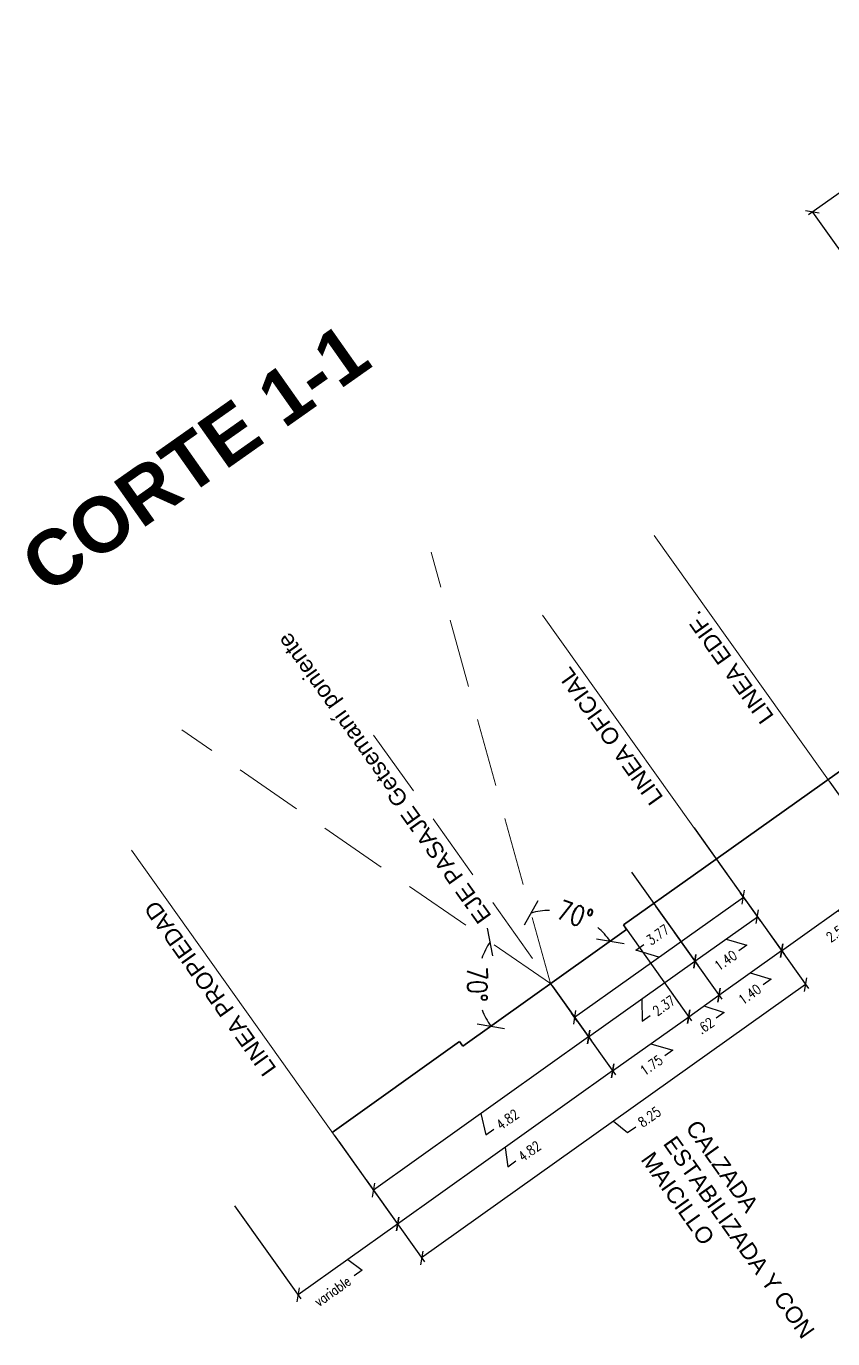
# Model space of a CAD drawing. Header units: metres. Extents: x 12 to 777, y -493 to 333.
# Drawn here: x 525.13 to 539.84, y -492.81 to -468.87 of the extents above; entities that cross this region are included whole.
import ezdxf

# ---------------------------------------------------------------- set-up
doc = ezdxf.new("R2010")
doc.units = ezdxf.units.M
doc.header["$LTSCALE"] = 5
doc.header["$MEASUREMENT"] = 0
doc.linetypes.add('HIDDEN', pattern=[0.375, 0.25, -0.125])
doc.layers.get('0').update_dxf_attribs({"color": 30})
for name, color, linetype, lineweight in [('A-ANNO-DIMS', 3, 'Continuous', 18), ('A-ANNO-TEXT', 3, 'Continuous', 18), ('A-ELEV-MBE1', 7, 'Continuous', 35), ('A-ELEV-OVHD', 3, 'HIDDEN', 18), ('A-SECT-MCUT', 7, 'Continuous', 35), ('G-ANNO-SYMB', 3, 'Continuous', 18)]:
    doc.layers.add(name, color=color, linetype=linetype, lineweight=lineweight)
doc.styles.add('E-ARIAL', font='arial.ttf')
doc.styles.add('E-ROMANS', font='romans.shx', dxfattribs={"width": 0.8})
doc.dimstyles.new('E-0100_TICK_18', dxfattribs={"dimscale": 0.001, "dimtxt": 180, "dimasz": 180, "dimexe": 90, "dimexo": 60, "dimgap": 90, "dimtad": 0, "dimzin": 0, "dimdsep": 46, "dimtxsty": 'E-ROMANS', "dimblk": 'OBLIQUE', "dimcen": 90, "dimclrd": 256, "dimclre": 256, "dimclrt": 256, "dimadec": 0, "dimazin": 0, "dimtfac": 1, "dimtmove": 1, "dimatfit": 3, "dimldrblk": 'OPEN90', "dimfxl": 1, "dimtfill": 1, "dimtolj": 1, "dimtzin": 0, "dimarcsym": 0})
doc.dimstyles.new('E-0200_TICK_18', dxfattribs={"dimscale": 0.001, "dimtxt": 360, "dimasz": 360, "dimexe": 180, "dimexo": 120, "dimgap": 180, "dimtad": 0, "dimzin": 0, "dimdsep": 46, "dimtxsty": 'E-ROMANS', "dimblk": 'OBLIQUE', "dimcen": 180, "dimclrd": 256, "dimclre": 256, "dimclrt": 256, "dimadec": 0, "dimazin": 0, "dimtfac": 1, "dimtmove": 1, "dimatfit": 3, "dimldrblk": 'OPEN90', "dimfxl": 1, "dimtfill": 1, "dimtolj": 1, "dimtzin": 0, "dimarcsym": 0})

# ---------------------------------------------------------------- blocks, each defined once
blk = doc.blocks.new('_Oblique')
at = {"color": 0, "linetype": 'ByBlock', "lineweight": -2}
blk.add_line((-0.5, -0.5), (0.5, 0.5), dxfattribs=at)
blk = doc.blocks.new('*D135')
at = {"layer": 'A-ANNO-DIMS', "lineweight": -2, "transparency": 16777216}
for start, end in [(145.4465, 159.9644), (200.9355, 215.4534)]:
    blk.add_arc((534.692, -486.335), 1.337, start, end, dxfattribs=at)
at = {"layer": 'A-ANNO-DIMS', "lineweight": -2, "transparency": 16777216, "xscale": 0.36, "yscale": 0.36, "zscale": 0.36}
for p, rotation in [((533.591, -485.577), 55.44646380963778), ((533.603, -487.111), 305.45341795256)]:
    blk.add_blockref('_Oblique', p, dxfattribs=dict(at, rotation=rotation))
at = {"layer": 'A-ANNO-DIMS', "transparency": 16777216, "insert": (533.355, -486.346), "char_height": 0.36, "attachment_point": 5, "rotation": 270.4499, "style": 'E-ROMANS', "bg_fill": 3, "box_fill_scale": 1.25, "bg_fill_color": 256, "bg_fill_true_color": 13158600, "bg_fill_transparency": 0}
blk.add_mtext('\\A1;70°', dxfattribs=at)
blk = doc.blocks.new('_Open90')
at = {"color": 0, "linetype": 'ByBlock', "lineweight": -2}
for p, q in [((0, 0), (-1, 0)), ((-0.5, 0.5), (0, 0)), ((0, 0), (-0.5, -0.5))]:
    blk.add_line(p, q, dxfattribs=at)
blk = doc.blocks.new('*D136')
at = {"layer": 'A-ANNO-DIMS', "lineweight": -2, "transparency": 16777216}
for start, end in [(90.9372, 105.4465), (35.4539, 49.9631)]:
    blk.add_arc((534.692, -486.336), 1.337, start, end, dxfattribs=at)
at = {"layer": 'A-ANNO-DIMS', "lineweight": -2, "transparency": 16777216, "xscale": 0.36, "yscale": 0.36, "zscale": 0.36}
for p, rotation in [((534.336, -485.047), 195.4464638136709), ((535.781, -485.56), 305.4538720146251)]:
    blk.add_blockref('_Oblique', p, dxfattribs=dict(at, rotation=rotation))
at = {"layer": 'A-ANNO-DIMS', "transparency": 16777216, "insert": (535.139, -485.076), "char_height": 0.36, "attachment_point": 5, "rotation": 340.4502, "style": 'E-ROMANS', "bg_fill": 3, "box_fill_scale": 1.25, "bg_fill_color": 256, "bg_fill_true_color": 13158600, "bg_fill_transparency": 0}
blk.add_mtext('\\A1;70°', dxfattribs=at)
blk = doc.blocks.new('*D137')
at = {"layer": 'A-ANNO-DIMS', "lineweight": -2, "transparency": 16777216}
for p, q in [((534.727, -486.384), (535.437, -487.382)), ((535.385, -487.308), (531.461, -490.102)), ((533.423, -488.705), (533.51, -489.096)), ((533.51, -489.096), (533.656, -488.991)), ((530.83, -489.215), (531.513, -490.175))]:
    blk.add_line(p, q, dxfattribs=at)
at = {"layer": 'A-ANNO-DIMS', "lineweight": -2, "transparency": 16777216, "xscale": 0.18, "yscale": 0.18, "zscale": 0.18}
for p, rotation in [((535.385, -487.308), 35.44646380640736), ((531.461, -490.102), 215.4464638064074)]:
    blk.add_blockref('_Oblique', p, dxfattribs=dict(at, rotation=rotation))
at = {"layer": 'A-ANNO-DIMS', "transparency": 16777216, "insert": (533.908, -488.812), "char_height": 0.18, "attachment_point": 5, "rotation": 35.4465, "style": 'E-ROMANS', "bg_fill": 3, "box_fill_scale": 1.25, "bg_fill_color": 256, "bg_fill_true_color": 13158600, "bg_fill_transparency": 0}
blk.add_mtext('\\A1;4.82', dxfattribs=at)
blk = doc.blocks.new('*D138')
at = {"layer": 'A-ANNO-DIMS', "lineweight": -2, "transparency": 16777216}
for p, q in [((538.648, -485.373), (539.398, -486.426)), ((539.345, -486.353), (532.341, -491.339)), ((535.843, -488.846), (536.098, -489.05)), ((536.098, -489.05), (536.245, -488.946)), ((531.326, -489.912), (532.394, -491.412))]:
    blk.add_line(p, q, dxfattribs=at)
at = {"layer": 'A-ANNO-DIMS', "lineweight": -2, "transparency": 16777216, "xscale": 0.18, "yscale": 0.18, "zscale": 0.18}
for p, rotation in [((539.345, -486.353), 35.44646380640736), ((532.341, -491.339), 215.4464638064074)]:
    blk.add_blockref('_Oblique', p, dxfattribs=dict(at, rotation=rotation))
at = {"layer": 'A-ANNO-DIMS', "transparency": 16777216, "insert": (536.497, -488.766), "char_height": 0.18, "attachment_point": 5, "rotation": 35.4465, "style": 'E-ROMANS', "bg_fill": 3, "box_fill_scale": 1.25, "bg_fill_color": 256, "bg_fill_true_color": 13158600, "bg_fill_transparency": 0}
blk.add_mtext('\\A1;8.25', dxfattribs=at)
blk = doc.blocks.new('*D140')
at = {"layer": 'A-ANNO-DIMS', "lineweight": -2, "transparency": 16777216}
for p, q in [((536.057, -485.315), (537.265, -487.012)), ((534.669, -486.303), (535.877, -488)), ((535.825, -487.927), (537.213, -486.939)), ((536.519, -487.433), (536.922, -487.547)), ((536.922, -487.547), (536.776, -487.652))]:
    blk.add_line(p, q, dxfattribs=at)
at = {"layer": 'A-ANNO-DIMS', "lineweight": -2, "transparency": 16777216, "xscale": 0.18, "yscale": 0.18, "zscale": 0.18}
for p, rotation in [((537.213, -486.939), 35.44646380640744), ((535.825, -487.927), 215.4464638064074)]:
    blk.add_blockref('_Oblique', p, dxfattribs=dict(at, rotation=rotation))
at = {"layer": 'A-ANNO-DIMS', "transparency": 16777216, "insert": (536.532, -487.825), "char_height": 0.18, "attachment_point": 5, "rotation": 35.4465, "style": 'E-ROMANS', "bg_fill": 3, "box_fill_scale": 1.25, "bg_fill_color": 256, "bg_fill_true_color": 13158600, "bg_fill_transparency": 0}
blk.add_mtext('\\A1;1.75', dxfattribs=at)
blk = doc.blocks.new('*D139')
at = {"layer": 'A-ANNO-DIMS', "lineweight": -2, "transparency": 16777216}
for p, q in [((536.609, -484.923), (537.376, -486.001)), ((535.385, -487.309), (537.324, -485.928)), ((534.669, -486.303), (535.437, -487.382)), ((536.355, -486.618), (536.363, -487.021)), ((536.363, -487.021), (536.509, -486.916))]:
    blk.add_line(p, q, dxfattribs=at)
at = {"layer": 'A-ANNO-DIMS', "lineweight": -2, "transparency": 16777216, "xscale": 0.18, "yscale": 0.18, "zscale": 0.18}
for p, rotation in [((537.324, -485.928), 35.44646380640744), ((535.385, -487.309), 215.4464638064074)]:
    blk.add_blockref('_Oblique', p, dxfattribs=dict(at, rotation=rotation))
at = {"layer": 'A-ANNO-DIMS', "transparency": 16777216, "insert": (536.761, -486.737), "char_height": 0.18, "attachment_point": 5, "rotation": 35.4465, "style": 'E-ROMANS', "bg_fill": 3, "box_fill_scale": 1.25, "bg_fill_color": 256, "bg_fill_true_color": 13158600, "bg_fill_transparency": 0}
blk.add_mtext('\\A1;2.37', dxfattribs=at)
blk = doc.blocks.new('*D141')
at = {"layer": 'A-ANNO-DIMS', "lineweight": -2, "transparency": 16777216}
for p, q in [((539.787, -482.663), (540.994, -484.358)), ((538.905, -485.735), (540.942, -484.285)), ((539.924, -485.01), (540.325, -485.108)), ((540.325, -485.108), (540.179, -485.213)), ((538.648, -485.373), (538.957, -485.808))]:
    blk.add_line(p, q, dxfattribs=at)
at = {"layer": 'A-ANNO-DIMS', "lineweight": -2, "transparency": 16777216, "xscale": 0.18, "yscale": 0.18, "zscale": 0.18}
for p, rotation in [((540.942, -484.285), 35.44646380640744), ((538.905, -485.735), 215.4464638064074)]:
    blk.add_blockref('_Oblique', p, dxfattribs=dict(at, rotation=rotation))
at = {"layer": 'A-ANNO-DIMS', "transparency": 16777216, "insert": (539.926, -485.392), "char_height": 0.18, "attachment_point": 5, "rotation": 35.4465, "style": 'E-ROMANS', "bg_fill": 3, "box_fill_scale": 1.25, "bg_fill_color": 256, "bg_fill_true_color": 13158600, "bg_fill_transparency": 0}
blk.add_mtext('\\A1;2.50', dxfattribs=at)
blk = doc.blocks.new('*D143')
at = {"layer": 'A-ANNO-DIMS', "lineweight": -2, "transparency": 16777216}
for p, q in [((530.745, -489.097), (531.953, -490.793)), ((528.93, -490.388), (530.138, -492.085)), ((531.901, -490.72), (530.086, -492.012)), ((530.993, -491.366), (531.258, -491.562)), ((531.258, -491.562), (531.111, -491.666))]:
    blk.add_line(p, q, dxfattribs=at)
at = {"layer": 'A-ANNO-DIMS', "lineweight": -2, "transparency": 16777216, "xscale": 0.18, "yscale": 0.18, "zscale": 0.18, "rotation": 35.44646380640744}
blk.add_blockref('_Oblique', (531.901, -490.72), dxfattribs=at)
at = {"layer": 'A-ANNO-DIMS', "transparency": 16777216, "insert": (530.716, -491.947), "char_height": 0.18, "attachment_point": 5, "rotation": 35.4465, "style": 'E-ROMANS', "bg_fill": 3, "box_fill_scale": 1.25, "bg_fill_color": 256, "bg_fill_true_color": 13158600, "bg_fill_transparency": 0}
blk.add_mtext('\\A1;variable', dxfattribs=at)
at = {"layer": 'A-ANNO-DIMS', "lineweight": -2, "transparency": 16777216, "xscale": 0.18, "yscale": 0.18, "zscale": 0.18, "rotation": 215.4464638064074}
blk.add_blockref('_Oblique', (530.086, -492.012), dxfattribs=at)
blk = doc.blocks.new('*D142')
at = {"layer": 'A-ANNO-DIMS', "lineweight": -2, "transparency": 16777216}
for p, q in [((534.669, -486.303), (535.877, -488)), ((535.825, -487.927), (531.901, -490.721)), ((530.745, -489.097), (531.953, -490.794)), ((533.863, -489.324), (533.911, -489.675)), ((533.911, -489.675), (534.057, -489.57))]:
    blk.add_line(p, q, dxfattribs=at)
at = {"layer": 'A-ANNO-DIMS', "lineweight": -2, "transparency": 16777216, "xscale": 0.18, "yscale": 0.18, "zscale": 0.18}
for p, rotation in [((535.825, -487.927), 35.44646380640744), ((531.901, -490.721), 215.4464638064074)]:
    blk.add_blockref('_Oblique', p, dxfattribs=dict(at, rotation=rotation))
at = {"layer": 'A-ANNO-DIMS', "transparency": 16777216, "insert": (534.309, -489.391), "char_height": 0.18, "attachment_point": 5, "rotation": 35.4465, "style": 'E-ROMANS', "bg_fill": 3, "box_fill_scale": 1.25, "bg_fill_color": 256, "bg_fill_true_color": 13158600, "bg_fill_transparency": 0}
blk.add_mtext('\\A1;4.82', dxfattribs=at)
blk = doc.blocks.new('*D531')
at = {"layer": 'A-ANNO-DIMS', "lineweight": -2, "transparency": 16777216}
for p, q in [((535.129, -486.949), (538.21, -484.758)), ((538.259, -484.827), (538.158, -484.685)), ((536.249, -485.728), (536.396, -485.624)), ((536.67, -485.854), (536.249, -485.728)), ((535.179, -487.02), (535.077, -486.876))]:
    blk.add_line(p, q, dxfattribs=at)
at = {"layer": 'A-ANNO-DIMS', "lineweight": -2, "transparency": 16777216, "xscale": 0.18, "yscale": 0.18, "zscale": 0.18}
for p, rotation in [((538.21, -484.758), 35.41278118758976), ((535.129, -486.949), 215.4127811875897)]:
    blk.add_blockref('_Oblique', p, dxfattribs=dict(at, rotation=rotation))
at = {"layer": 'A-ANNO-DIMS', "transparency": 16777216, "insert": (536.648, -485.444), "char_height": 0.18, "attachment_point": 5, "rotation": 35.4128, "style": 'E-ROMANS', "bg_fill": 3, "box_fill_scale": 1.25, "bg_fill_color": 256, "bg_fill_true_color": 13158600, "bg_fill_transparency": 0}
blk.add_mtext('\\A1;3.77', dxfattribs=at)
blk = doc.blocks.new('*D374')
at = {"layer": 'A-ANNO-DIMS', "lineweight": -2, "transparency": 16777216}
for p, q in [((537.75, -484.111), (538.957, -485.807)), ((536.609, -484.923), (537.816, -486.619)), ((537.764, -486.546), (538.905, -485.734)), ((538.334, -486.14), (538.715, -486.253)), ((538.715, -486.253), (538.568, -486.358))]:
    blk.add_line(p, q, dxfattribs=at)
at = {"layer": 'A-ANNO-DIMS', "lineweight": -2, "transparency": 16777216, "xscale": 0.18, "yscale": 0.18, "zscale": 0.18}
for p, rotation in [((538.905, -485.734), 35.44646380640744), ((537.764, -486.546), 215.4464638064074)]:
    blk.add_blockref('_Oblique', p, dxfattribs=dict(at, rotation=rotation))
at = {"layer": 'A-ANNO-DIMS', "transparency": 16777216, "insert": (538.325, -486.531), "char_height": 0.18, "attachment_point": 5, "rotation": 35.4465, "style": 'E-ROMANS', "bg_fill": 3, "box_fill_scale": 1.25, "bg_fill_color": 256, "bg_fill_true_color": 13158600, "bg_fill_transparency": 0}
blk.add_mtext('\\A1;1.40', dxfattribs=at)
blk = doc.blocks.new('*D375')
at = {"layer": 'A-ANNO-DIMS', "lineweight": -2, "transparency": 16777216}
for p, q in [((536.609, -484.923), (537.816, -486.619)), ((536.057, -485.315), (537.265, -487.012)), ((537.213, -486.939), (537.764, -486.546)), ((537.488, -486.742), (537.859, -486.863)), ((537.859, -486.863), (537.712, -486.968))]:
    blk.add_line(p, q, dxfattribs=at)
at = {"layer": 'A-ANNO-DIMS', "lineweight": -2, "transparency": 16777216, "xscale": 0.18, "yscale": 0.18, "zscale": 0.18, "rotation": 35.44646380640744}
blk.add_blockref('_Oblique', (537.764, -486.546), dxfattribs=at)
at = {"layer": 'A-ANNO-DIMS', "transparency": 16777216, "insert": (537.519, -487.105), "char_height": 0.18, "attachment_point": 5, "rotation": 35.4465, "style": 'E-ROMANS', "bg_fill": 3, "box_fill_scale": 1.25, "bg_fill_color": 256, "bg_fill_true_color": 13158600, "bg_fill_transparency": 0}
blk.add_mtext('\\A1;.62', dxfattribs=at)
at = {"layer": 'A-ANNO-DIMS', "lineweight": -2, "transparency": 16777216, "xscale": 0.18, "yscale": 0.18, "zscale": 0.18, "rotation": 215.4464638064074}
blk.add_blockref('_Oblique', (537.213, -486.939), dxfattribs=at)
blk = doc.blocks.new('*D463')
at = {"layer": 'A-ANNO-DIMS', "lineweight": -2, "transparency": 16777216}
for p, q in [((544.188, -468.907), (539.396, -472.314)), ((539.469, -472.262), (541.782, -475.514)), ((544.453, -479.271), (542.14, -476.019)), ((545.168, -478.762), (544.379, -479.323))]:
    blk.add_line(p, q, dxfattribs=at)
at = {"layer": 'A-ANNO-DIMS', "lineweight": -2, "transparency": 16777216, "xscale": 0.18, "yscale": 0.18, "zscale": 0.18}
for p, rotation in [((539.469, -472.262), 125.412781187517), ((544.453, -479.271), 305.412781187517)]:
    blk.add_blockref('_Oblique', p, dxfattribs=dict(at, rotation=rotation))
at = {"layer": 'A-ANNO-DIMS', "transparency": 16777216, "insert": (541.961, -475.766), "char_height": 0.18, "attachment_point": 5, "rotation": 305.4128, "style": 'E-ROMANS', "bg_fill": 3, "box_fill_scale": 1.25, "bg_fill_color": 256, "bg_fill_true_color": 13158600, "bg_fill_transparency": 0}
blk.add_mtext('\\A1;8.60', dxfattribs=at)
blk = doc.blocks.new('*D528')
at = {"layer": 'A-ANNO-DIMS', "lineweight": -2, "transparency": 16777216}
for p, q in [((537.31, -483.493), (538.517, -485.189)), ((536.169, -484.305), (537.376, -486.001)), ((537.324, -485.928), (538.465, -485.116)), ((537.895, -485.522), (538.275, -485.635)), ((538.275, -485.635), (538.128, -485.74))]:
    blk.add_line(p, q, dxfattribs=at)
at = {"layer": 'A-ANNO-DIMS', "lineweight": -2, "transparency": 16777216, "xscale": 0.18, "yscale": 0.18, "zscale": 0.18}
for p, rotation in [((538.465, -485.116), 35.44646380640742), ((537.324, -485.928), 215.4464638064074)]:
    blk.add_blockref('_Oblique', p, dxfattribs=dict(at, rotation=rotation))
at = {"layer": 'A-ANNO-DIMS', "transparency": 16777216, "insert": (537.885, -485.913), "char_height": 0.18, "attachment_point": 5, "rotation": 35.4465, "style": 'E-ROMANS', "bg_fill": 3, "box_fill_scale": 1.25, "bg_fill_color": 256, "bg_fill_true_color": 13158600, "bg_fill_transparency": 0}
blk.add_mtext('\\A1;1.40', dxfattribs=at)

msp = doc.modelspace()

# ---------------------------------------------------------------- linework, layer by layer
at = {"layer": 'A-ELEV-OVHD'}
for p, q in [((534.692, -486.335, 791.211), (532.517, -478.466, 791.211)), ((534.692, -486.335, 791.211), (527.968, -481.705, 791.211)), ((531.465, -481.803, 791.211), (535.214, -487.068, 791.211))]:
    msp.add_line(p, q, dxfattribs=at)

# ---------------------------------------------------------------- texts
at = {"layer": 'A-ANNO-TEXT', "insert": (524.938, -478.443), "char_height": 1, "attachment_point": 1, "rotation": 35.1616, "style": 'E-ARIAL'}
msp.add_mtext('{\\fArial|b1|i0|c0|p34;CORTE 1-1}', dxfattribs=at)

# ---------------------------------------------------------------- next in the draw order: dimensions: what is measured, and where the dimension line sits
at = {"layer": 'A-ANNO-DIMS'}
dim = msp.add_angular_dim_2l(base=(533.381, -486.075), line1=((534.692, -486.335), (527.968, -481.705)), line2=((537.747, -484.16), (533.092, -487.475)), dimstyle='E-0200_TICK_18', dxfattribs=at)
dim.commit()
dim.dimension.update_dxf_attribs({"geometry": '*D135', "text_midpoint": (533.355, -486.346)})

# ---------------------------------------------------------------- next in the draw order: linework, layer by layer
at = {"layer": 'A-ELEV-MBE1'}
msp.add_line((530.71, -489.048), (533.034, -487.394), dxfattribs=at)
at = {"layer": 'A-SECT-MCUT', "color": 6}
msp.add_line((533.034, -487.394), (533.092, -487.475), dxfattribs=at)

# ---------------------------------------------------------------- next in the draw order: texts
at = {"layer": 'A-ANNO-TEXT', "insert": (527.382, -484.878, 791.211), "char_height": 0.3, "width": 4.67313, "attachment_point": 6, "rotation": 125.4465, "style": 'E-ARIAL'}
msp.add_mtext('\\pt4;LINEA PROPIEDAD', dxfattribs=at)

# ---------------------------------------------------------------- next in the draw order: dimensions: what is measured, and where the dimension line sits
at = {"layer": 'A-ANNO-DIMS'}
dim = msp.add_angular_dim_2l(base=(535.385, -485.192), line1=((534.692, -486.335), (532.517, -478.466)), line2=((533.407, -487.251, -791.211), (537.747, -484.16)), dimstyle='E-0200_TICK_18', dxfattribs=at)
dim.commit()
dim.dimension.update_dxf_attribs({"geometry": '*D136', "text_midpoint": (535.139, -485.076)})

# ---------------------------------------------------------------- next in the draw order: linework, layer by layer
at = {"layer": 'A-ELEV-MBE1'}
msp.add_line((537.295, -484.361), (536.022, -485.266), dxfattribs=at)
at = {"layer": 'A-SECT-MCUT', "color": 6}
for p, q in [((536.022, -485.266, 791.211), (536.08, -485.348, 791.211)), ((536.08, -485.348, 791.211), (533.092, -487.475))]:
    msp.add_line(p, q, dxfattribs=at)
at = {"layer": 'G-ANNO-SYMB'}
msp.add_line((534.546, -479.612), (538.295, -484.877), dxfattribs=at)

# ---------------------------------------------------------------- next in the draw order: texts
at = {"layer": 'A-ANNO-TEXT', "char_height": 0.3, "attachment_point": 6, "rotation": 125.4465, "style": 'E-ARIAL'}
for s, insert, width in [('\\pt4;LINEA EDIF.', (537.265, -479.592), 4.67313), ('\\pt4;EJE PASAJE Getsemaní poniente', (529.84, -479.964), 6.74313), ('\\pt4;LINEA OFICIAL', (534.924, -480.618), 4.67313)]:
    msp.add_mtext(s, dxfattribs=dict(at, insert=insert, width=width))

# ---------------------------------------------------------------- next in the draw order: dimensions: what is measured, and where the dimension line sits
at = {"layer": 'A-ANNO-DIMS'}
dim = msp.add_linear_dim(base=(531.461, -490.102), p1=(534.692, -486.335), p2=(530.795, -489.167, 0.028), angle=215.4465, dimstyle='E-0100_TICK_18', dxfattribs=at)
dim.commit()
dim.dimension.update_dxf_attribs({"geometry": '*D137', "text_midpoint": (533.73, -488.939), "dimtype": 160})

# ---------------------------------------------------------------- next in the draw order: dimensions: what is measured, and where the dimension line sits
dim = msp.add_linear_dim(base=(532.341, -491.339), p1=(538.613, -485.324, -791.211), p2=(531.291, -489.863), angle=215.4465, text='8.25', dimstyle='E-0100_TICK_18', dxfattribs=at)
dim.commit()
dim.dimension.update_dxf_attribs({"geometry": '*D138', "text_midpoint": (536.318, -488.894), "dimtype": 160})

# ---------------------------------------------------------------- next in the draw order: texts
at = {"layer": 'A-ANNO-TEXT', "insert": (536.854, -489.168), "char_height": 0.3, "width": 4.67313, "attachment_point": 4, "rotation": 305.4128, "style": 'E-ARIAL'}
msp.add_mtext('\\pt4;CALZADA ESTABILIZADA Y CON MAICILLO', dxfattribs=at)

# ---------------------------------------------------------------- next in the draw order: dimensions: what is measured, and where the dimension line sits
at = {"layer": 'A-ANNO-DIMS', "color": 3}
dim = msp.add_linear_dim(base=(540.942, -484.285), p1=(538.613, -485.324, -791.211), p2=(539.752, -482.614), angle=35.4465, dimstyle='E-0100_TICK_18', dxfattribs=at)
dim.commit()
dim.dimension.update_dxf_attribs({"geometry": '*D141', "text_midpoint": (540.105, -485.265), "dimtype": 160})
at = {"layer": 'A-ANNO-DIMS'}
dim = msp.add_linear_dim(base=(537.213, -486.939), p1=(534.634, -486.254, 791.211), p2=(536.022, -485.266, 791.211), angle=35.4465, text='1.75', dimstyle='E-0100_TICK_18', dxfattribs=at)
dim.commit()
dim.dimension.update_dxf_attribs({"geometry": '*D140', "text_midpoint": (536.702, -487.704), "dimtype": 160})
at = {"layer": 'A-ANNO-DIMS', "color": 3}
dim = msp.add_linear_dim(base=(530.086, -492.012, 791.211), p1=(530.71, -489.048), p2=(528.895, -490.339, 791.215), angle=35.4465, text='variable', dimstyle='E-0100_TICK_18', dxfattribs=at)
dim.commit()
dim.dimension.update_dxf_attribs({"geometry": '*D143', "text_midpoint": (531.038, -491.718, 791.211), "dimtype": 160})

# ---------------------------------------------------------------- next in the draw order: linework, layer by layer
at = {"layer": 'A-ELEV-MBE1'}
msp.add_line((537.295, -484.361), (543.419, -480.006), dxfattribs=at)
at = {"layer": 'G-ANNO-SYMB'}
msp.add_line((536.584, -478.163), (540.332, -483.429), dxfattribs=at)

# ---------------------------------------------------------------- next in the draw order: dimensions: what is measured, and where the dimension line sits
at = {"layer": 'A-ANNO-DIMS'}
dim = msp.add_linear_dim(base=(537.324, -485.928), p1=(534.634, -486.254, 791.211), p2=(536.574, -484.874), angle=35.4465, text='2.37', dimstyle='E-0100_TICK_18', dxfattribs=at)
dim.commit()
dim.dimension.update_dxf_attribs({"geometry": '*D139', "text_midpoint": (536.583, -486.864), "dimtype": 160})

# ---------------------------------------------------------------- next in the draw order: dimensions: what is measured, and where the dimension line sits
dim = msp.add_linear_dim(base=(539.469, -472.262), p1=(545.217, -478.728), p2=(544.237, -468.873), angle=125.4128, dimstyle='E-0100_TICK_18', dxfattribs=at)
dim.commit()
dim.dimension.update_dxf_attribs({"geometry": '*D463', "text_midpoint": (541.961, -475.766)})
at = {"layer": 'A-ANNO-DIMS', "color": 3}
dim = msp.add_linear_dim(base=(531.901, -490.721, 791.211), p1=(534.634, -486.254, 791.211), p2=(530.71, -489.048), angle=35.4465, dimstyle='E-0100_TICK_18', dxfattribs=at)
dim.commit()
dim.dimension.update_dxf_attribs({"geometry": '*D142', "text_midpoint": (534.131, -489.518, 791.211), "dimtype": 160})

# ---------------------------------------------------------------- next in the draw order: linework, layer by layer
at = {"layer": 'G-ANNO-SYMB'}
msp.add_line((527.046, -483.901, 0.028), (530.795, -489.167, 0.028), dxfattribs=at)

# ---------------------------------------------------------------- next in the draw order: dimensions: what is measured, and where the dimension line sits
at = {"layer": 'A-ANNO-DIMS'}
dim = msp.add_linear_dim(base=(538.21, -484.758), p1=(535.214, -487.068, 791.211), p2=(538.294, -484.876), angle=35.4128, text='3.77', dimstyle='E-0100_TICK_18', dxfattribs=at)
dim.commit()
dim.dimension.update_dxf_attribs({"geometry": '*D531', "text_midpoint": (536.469, -485.572), "dimtype": 160})

# ---------------------------------------------------------------- next in the draw order: dimensions: what is measured, and where the dimension line sits
dim = msp.add_linear_dim(base=(538.905, -485.734), p1=(536.574, -484.874), p2=(537.715, -484.062), angle=35.4465, dimstyle='E-0100_TICK_18', dxfattribs=at)
dim.commit()
dim.dimension.update_dxf_attribs({"geometry": '*D374', "text_midpoint": (538.495, -486.41), "dimtype": 160})

# ---------------------------------------------------------------- next in the draw order: dimensions: what is measured, and where the dimension line sits
dim = msp.add_linear_dim(base=(537.764, -486.546), p1=(536.022, -485.266), p2=(536.574, -484.874), angle=35.4465, text='.62', dimstyle='E-0100_TICK_18', dxfattribs=at)
dim.commit()
dim.dimension.update_dxf_attribs({"geometry": '*D375', "text_midpoint": (537.639, -487.02), "dimtype": 160})

# ---------------------------------------------------------------- next in the draw order: dimensions: what is measured, and where the dimension line sits
dim = msp.add_linear_dim(base=(538.465, -485.116), p1=(536.134, -484.256), p2=(537.275, -483.445), angle=35.4465, dimstyle='E-0100_TICK_18', dxfattribs=at)
dim.commit()
dim.dimension.update_dxf_attribs({"geometry": '*D528', "text_midpoint": (538.055, -485.792), "dimtype": 160})

doc.saveas('drawing.dxf')
